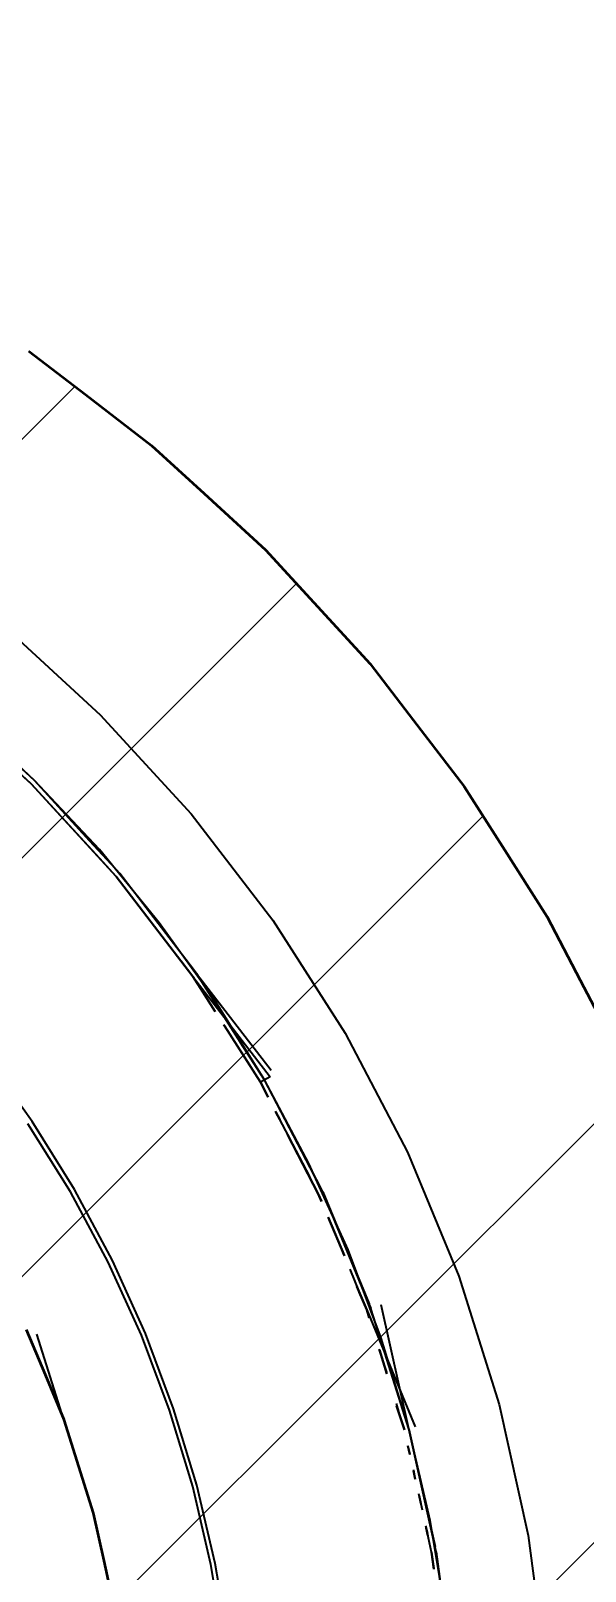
# Model space of a CAD drawing. Header units: millimetres. Extents: x 0 to 420, y 0 to 297.
# Drawn here: x 376.92 to 382.86, y 229.98 to 246.5 of the extents above; entities that cross this region are included whole.
import ezdxf

# ---------------------------------------------------------------- set-up
doc = ezdxf.new("R2010")
doc.units = ezdxf.units.MM
doc.header["$LTSCALE"] = 6
for name, color, linetype, lineweight in [('CORTE', 7, 'Continuous', 50), ('HACHURA', 8, 'Continuous', 13), ('VISIVEL', 7, 'Continuous', 35)]:
    doc.layers.add(name, color=color, linetype=linetype, lineweight=lineweight)

msp = doc.modelspace()

# ---------------------------------------------------------------- hatches: boundary and pattern name
at = {"layer": 'HACHURA'}
h = msp.add_hatch(dxfattribs=at)
h.set_pattern_fill('ANSI31')
h.paths.add_polyline_path([(366.7755, 160), (390.75, 160), (390.871, 160.015), (390.9925, 160.03), (391.095, 160.0675), (391.197, 160.1055), (391.2735, 160.153), (391.35, 160.2), (391.4035, 160.2465), (391.457, 160.293), (391.5035, 160.3465), (391.55, 160.4), (391.597, 160.4765), (391.6445, 160.553), (391.6825, 160.655), (391.72, 160.7575), (391.735, 160.8785), (391.75, 161), (391.75, 162.4995), (391.75, 164), (391.735, 164.121), (391.72, 164.2425), (391.6825, 164.345), (391.6445, 164.447), (391.597, 164.5235), (391.55, 164.6), (391.5035, 164.6535), (391.457, 164.707), (391.4035, 164.7535), (391.35, 164.8), (391.2735, 164.847), (391.197, 164.8945), (391.095, 164.9325), (390.9925, 164.97), (390.8715, 164.985), (390.75, 165), (390.7395, 165), (390.7265, 165), (390.7605, 165.0395), (390.9, 165.2), (391.0415, 165.429), (391.1835, 165.6585), (391.297, 165.9655), (391.4105, 166.2725), (391.455, 166.636), (391.5, 167), (391.5, 168.891), (391.5, 169.0575), (391.5, 169.3405), (391.5, 169.421), (391.5, 175.0465), (391.5, 175.081), (391.5, 175.1945), (391.5, 175.49), (391.5, 175.532), (391.5, 175.8455), (391.5, 175.9325), (391.5, 175.9685), (391.5, 175.9995), (393.9855, 176.0005), (394, 176.0005), (394, 176.053), (394, 183.0005), (391.572, 183.0005), (391.1, 183.0005), (391.1, 179.0305), (391.1, 179.0005), (391.039, 179.0005), (381, 179.0005), (381, 178.8705), (381, 170.052), (381, 170.0005), (380.8875, 170.0005), (352, 170.0005), (352, 168.5005), (351.968, 168.5005), (343.5, 168.5005), (343.5, 168.3015), (343.5, 168.288), (343.5, 167.857), (343.5, 167), (343.545, 166.6365), (343.5895, 166.2725), (343.6795, 166.0285), (343.6905, 166), (343.703, 165.9655), (343.7035, 165.964), (343.7055, 165.959), (343.8165, 165.6585), (343.829, 165.638), (343.9585, 165.429), (344.0875, 165.2205), (344.0975, 165.2035), (344.2335, 165.046), (344.2395, 165.0395), (344.2735, 165), (343.292, 165), (341.25, 165), (341.129, 164.985), (341.0075, 164.97), (340.905, 164.9325), (340.803, 164.8945), (340.7265, 164.847), (340.65, 164.8), (340.5965, 164.7535), (340.543, 164.707), (340.4965, 164.6535), (340.45, 164.6), (340.403, 164.5235), (340.3555, 164.447), (340.3175, 164.345), (340.28, 164.2425), (340.265, 164.1215), (340.25, 164), (340.25, 162.5005), (340.25, 161), (340.265, 160.879), (340.28, 160.7575), (340.3175, 160.655), (340.3555, 160.553), (340.403, 160.4765), (340.45, 160.4), (340.4965, 160.3465), (340.543, 160.293), (340.5965, 160.2465), (340.65, 160.2), (340.7265, 160.153), (340.803, 160.1055), (340.905, 160.0675), (341.0075, 160.03), (341.1285, 160.015), (341.25, 160), (345.3165, 160), (365.994, 160)])
h.paths.add_polyline_path([(346.5, 231), (346.925, 231), (347.333, 231), (347.454, 231.546), (347.6475, 232.4175), (347.8775, 233.147), (348.146, 233.9985), (348.4385, 234.705), (348.78, 235.5295), (349.1335, 236.208), (349.5455, 237), (349.9565, 237.645), (350.436, 238.398), (350.9015, 239.0045), (351.445, 239.713), (351.962, 240.277), (352.565, 240.935), (353.129, 241.4515), (353.787, 242.055), (354.394, 242.5205), (355.102, 243.064), (355.747, 243.475), (356.5, 243.9545), (357.1785, 244.3075), (357.9705, 244.72), (358.677, 245.0125), (359.5015, 245.354), (360.231, 245.584), (361.0825, 245.8525), (361.829, 246.018), (362.7005, 246.2115), (363.459, 246.311), (364.344, 246.4275), (365.108, 246.461), (366, 246.5), (366.764, 246.4665), (367.656, 246.4275), (368.414, 246.328), (369.2995, 246.2115), (370.046, 246.046), (370.9175, 245.8525), (371.647, 245.6225), (372.4985, 245.354), (373.205, 245.0615), (374.0295, 244.72), (374.708, 244.3665), (375.5, 243.9545), (376.145, 243.5435), (376.898, 243.064), (377.5045, 242.5985), (378.213, 242.055), (378.777, 241.538), (379.435, 240.935), (379.9515, 240.371), (380.555, 239.713), (381.0205, 239.106), (381.564, 238.398), (381.975, 237.753), (382.4545, 237), (382.8075, 236.3215), (383.22, 235.5295), (383.5125, 234.823), (383.854, 233.9985), (384.084, 233.269), (384.3525, 232.4175), (384.518, 231.671), (384.667, 231), (386.3905, 231), (388.5, 231), (388.864, 230.955), (389.2275, 230.9105), (389.5345, 230.797), (389.8415, 230.6835), (390.071, 230.5415), (390.3, 230.4), (390.4605, 230.2605), (390.6215, 230.1215), (390.7605, 229.9605), (390.9, 229.8), (391.0415, 229.571), (391.1835, 229.3415), (391.297, 229.0345), (391.4105, 228.7275), (391.455, 228.3635), (391.5, 228), (391.5, 221.192), (391.5, 219.6965), (391.5, 219.612), (391.5, 219.5875), (391.5, 218.5305), (391.5, 218.2435), (391.5, 216.9535), (391.5, 216.597), (391.5, 216.0005), (393.927, 215.9995), (394, 215.9995), (394, 215.9485), (394, 209.0005), (393.6085, 208.9995), (391.1, 208.9995), (391.1, 212.9705), (391.1, 212.9995), (389.8715, 212.9995), (381, 212.9995), (381, 221.949), (381, 221.9995), (380.9805, 221.9995), (377.7365, 221.9995), (376.6525, 221.9995), (376.8755, 222.4285), (377.076, 222.9125), (377.2765, 223.396), (377.434, 223.895), (377.591, 224.394), (377.7045, 224.9055), (377.8175, 225.416), (377.886, 225.9355), (377.9545, 226.454), (377.977, 226.9775), (378, 227.5), (377.977, 228.023), (377.9545, 228.546), (377.886, 229.065), (377.8175, 229.584), (377.7045, 230.095), (377.591, 230.606), (377.4335, 231.105), (377.2765, 231.604), (377.076, 232.088), (376.8755, 232.5715), (376.634, 233.036), (376.3925, 233.5), (376.111, 233.9415), (375.83, 234.383), (375.511, 234.7985), (375.1925, 235.2135), (374.839, 235.5995), (374.4855, 235.9855), (374.099, 236.339), (373.7135, 236.6925), (373.298, 237.0115), (372.883, 237.33), (372.4415, 237.611), (372, 237.8925), (371.5355, 238.134), (371.0715, 238.3755), (370.5875, 238.576), (370.104, 238.7765), (369.605, 238.934), (369.106, 239.091), (368.5945, 239.2045), (368.084, 239.3175), (367.5645, 239.386), (367.046, 239.4545), (366.5225, 239.477), (366, 239.5), (365.477, 239.477), (364.954, 239.4545), (364.435, 239.386), (363.916, 239.3175), (363.405, 239.2045), (362.894, 239.091), (362.395, 238.9335), (361.896, 238.7765), (361.412, 238.576), (360.9285, 238.3755), (360.464, 238.134), (360, 237.8925), (359.5585, 237.611), (359.117, 237.33), (358.7015, 237.011), (358.2865, 236.6925), (357.9005, 236.339), (357.5145, 235.9855), (357.161, 235.599), (356.8075, 235.2135), (356.4885, 234.798), (356.17, 234.383), (355.889, 233.9415), (355.6075, 233.5), (355.366, 233.0355), (355.1245, 232.5715), (354.924, 232.0875), (354.7235, 231.604), (354.566, 231.105), (354.409, 230.606), (354.2955, 230.0945), (354.1825, 229.584), (354.114, 229.0645), (354.0455, 228.546), (354.023, 228.0225), (354, 227.5), (354.023, 226.977), (354.0455, 226.454), (354.114, 225.935), (354.1825, 225.416), (354.2955, 224.905), (354.409, 224.394), (354.5665, 223.895), (354.7235, 223.396), (354.924, 222.912), (355.1245, 222.4285), (355.347, 222.0005), (355.0325, 221.9995), (352, 221.9995), (352, 223.495), (351.4575, 223.4995), (343.5, 223.4995), (343.5, 223.6505), (343.5, 223.712), (343.5, 223.767), (343.5, 224.143), (343.5, 225.596), (343.5, 225.741), (343.5, 226.9585), (343.5, 226.978), (343.5, 228), (343.545, 228.364), (343.5895, 228.7275), (343.703, 229.0345), (343.8165, 229.3415), (343.9585, 229.571), (344.1, 229.8), (344.2395, 229.9605), (344.3785, 230.1215), (344.5395, 230.2605), (344.7, 230.4), (344.929, 230.5415), (345.1585, 230.6835), (345.4655, 230.797), (345.7725, 230.9105), (346.1365, 230.955)])

# ---------------------------------------------------------------- linework, layer by layer
at = {"layer": 'CORTE'}
for points in [[(376.898, 243.064), (377.5045, 242.5985), (378.213, 242.055), (378.777, 241.538), (379.435, 240.935), (379.9515, 240.371), (380.555, 239.713), (381.0205, 239.106), (381.564, 238.398), (381.975, 237.753), (382.4545, 237), (382.8075, 236.3215), (383.22, 235.5295)], [(377.8175, 229.584), (377.7045, 230.095), (377.591, 230.606), (377.4335, 231.105), (377.2765, 231.604), (377.076, 232.088), (376.8755, 232.5715)]]:
    msp.add_lwpolyline(points, dxfattribs=at)
at = {"layer": 'VISIVEL'}
for p, q in [((378.215, 242.055), (376.9, 243.065)), ((379.435, 240.935), (378.215, 242.055)), ((380.555, 239.715), (379.435, 240.935)), ((376.605, 240.14), (377.665, 239.165)), ((381.565, 238.4), (380.555, 239.715)), ((375.965, 239.375), (376.96, 238.46)), ((376.925, 238.425), (375.93, 239.335)), ((375.93, 239.335), (376.925, 238.425)), ((376.96, 238.46), (376.22, 239.155)), ((376.96, 238.46), (376.22, 239.155)), ((377.665, 239.165), (378.64, 238.105)), ((376.96, 238.46), (376.605, 238.785)), ((376.925, 238.425), (376.77, 238.565)), ((377.835, 237.43), (376.925, 238.425)), ((376.925, 238.425), (377.835, 237.43)), ((376.925, 238.425), (377.695, 237.585)), ((377.655, 237.72), (376.96, 238.46)), ((377.655, 237.72), (376.96, 238.46)), ((377.55, 237.815), (376.96, 238.46)), ((376.96, 238.46), (377.835, 237.505)), ((376.96, 238.46), (377.875, 237.465)), ((382.455, 237), (381.565, 238.4)), ((378.64, 238.105), (379.515, 236.965)), ((377.875, 237.465), (377.55, 237.815)), ((378.295, 236.935), (377.655, 237.72)), ((378.295, 236.935), (377.655, 237.72)), ((377.835, 237.43), (377.695, 237.585)), ((378.655, 236.36), (377.835, 237.43)), ((377.835, 237.43), (378.655, 236.36)), ((377.835, 237.43), (378.265, 236.875)), ((378.695, 236.39), (377.875, 237.465)), ((378.665, 236.435), (377.875, 237.465)), ((378.695, 236.39), (377.875, 237.465)), ((378.89, 236.11), (378.295, 236.935)), ((378.89, 236.11), (378.295, 236.935)), ((379.515, 236.965), (380.29, 235.75)), ((383.22, 235.53), (382.455, 237)), ((378.37, 236.735), (378.53, 236.525)), ((378.655, 236.36), (378.53, 236.525)), ((379.395, 235.295), (378.695, 236.39)), ((378.695, 236.39), (379.165, 235.655)), ((378.695, 236.39), (379.495, 235.355)), ((379.425, 235.25), (378.695, 236.39)), ((378.895, 235.985), (378.655, 236.36)), ((378.655, 236.36), (379.485, 235.285)), ((378.655, 236.36), (378.895, 235.985)), ((378.655, 236.36), (378.89, 235.99)), ((379.425, 235.25), (378.89, 236.11)), ((379.425, 235.25), (378.89, 236.11)), ((378.985, 235.845), (379.08, 235.695)), ((379.38, 235.225), (378.995, 235.83)), ((378.995, 235.83), (379.38, 235.225)), ((380.29, 235.75), (380.955, 234.475)), ((379.425, 235.25), (379.165, 235.655)), ((379.175, 235.55), (379.27, 235.4)), ((376.935, 234.805), (376.435, 235.505)), ((379.38, 235.225), (379.27, 235.4)), ((379.485, 235.285), (379.38, 235.225)), ((379.465, 235.065), (379.38, 235.225)), ((379.38, 235.225), (379.465, 235.065)), ((379.38, 235.225), (379.46, 235.07)), ((379.9, 234.355), (379.425, 235.25)), ((379.9, 234.355), (379.425, 235.25)), ((380.05, 234.05), (379.425, 235.25)), ((380.025, 234.1), (379.425, 235.25)), ((380.05, 234.05), (379.425, 235.25)), ((379.54, 234.915), (379.905, 234.215)), ((379.59, 234.825), (379.545, 234.905)), ((379.545, 234.905), (379.59, 234.825)), ((377.345, 234.05), (376.89, 234.78)), ((377.39, 234.075), (376.935, 234.805)), ((380, 234.03), (379.67, 234.665)), ((379.67, 234.665), (380, 234.03)), ((380.955, 234.475), (381.505, 233.145)), ((380.32, 233.43), (379.9, 234.355)), ((380.32, 233.43), (379.9, 234.355)), ((377.795, 233.315), (377.39, 234.075)), ((380, 234.03), (379.905, 234.215)), ((377.75, 233.295), (377.345, 234.05)), ((380.035, 233.945), (380, 234.03)), ((380, 234.03), (380.035, 233.945)), ((380, 234.03), (380.035, 233.95)), ((380.38, 233.245), (380.05, 234.05)), ((380.05, 234.05), (380.545, 232.85)), ((380.565, 232.8), (380.05, 234.05)), ((380.05, 234.05), (380.565, 232.8)), ((380.28, 233.365), (380.105, 233.78)), ((380.105, 233.78), (380.28, 233.365)), ((380.17, 233.625), (380.27, 233.38)), ((380.675, 232.48), (380.32, 233.43)), ((380.675, 232.48), (380.32, 233.43)), ((378.105, 232.515), (377.75, 233.295)), ((378.15, 232.53), (377.795, 233.315)), ((380.565, 232.8), (380.38, 233.245)), ((380.34, 233.22), (380.44, 232.975)), ((381.505, 233.145), (381.94, 231.77)), ((380.52, 232.785), (380.415, 233.035)), ((380.415, 233.035), (380.52, 232.785)), ((380.52, 232.785), (380.44, 232.975)), ((380.545, 232.7), (380.52, 232.785)), ((380.52, 232.785), (381.04, 231.53)), ((380.52, 232.785), (380.545, 232.7)), ((380.52, 232.785), (380.545, 232.7)), ((380.97, 231.51), (380.565, 232.8)), ((380.955, 231.565), (380.565, 232.8)), ((380.97, 231.51), (380.565, 232.8)), ((380.97, 231.51), (380.675, 232.84)), ((376.875, 232.57), (377.275, 231.605)), ((377.275, 231.605), (376.985, 232.525)), ((378.405, 231.71), (378.105, 232.515)), ((378.45, 231.725), (378.15, 232.53)), ((380.97, 231.51), (380.675, 232.48)), ((380.97, 231.51), (380.675, 232.48)), ((380.65, 232.365), (380.73, 232.115)), ((380.735, 232.1), (380.655, 232.355)), ((380.655, 232.355), (380.735, 232.1)), ((380.835, 231.78), (380.86, 231.695)), ((380.925, 231.5), (380.84, 231.755)), ((380.84, 231.755), (380.925, 231.5)), ((381.94, 231.77), (382.25, 230.365)), ((377.275, 231.605), (377.59, 230.605)), ((378.655, 230.89), (378.405, 231.71)), ((378.7, 230.905), (378.45, 231.725)), ((380.925, 231.5), (380.86, 231.695)), ((381.2, 230.525), (380.97, 231.51)), ((381.2, 230.525), (380.97, 231.51)), ((381.265, 230.19), (380.97, 231.51)), ((381.255, 230.245), (380.97, 231.51)), ((380.97, 231.51), (381.16, 230.66)), ((381.265, 230.19), (380.97, 231.51)), ((380.98, 231.235), (380.96, 231.325)), ((380.96, 231.325), (380.98, 231.235)), ((380.96, 231.325), (380.98, 231.24)), ((381.02, 231.07), (381.035, 230.985)), ((381.04, 230.97), (381.02, 231.06)), ((381.02, 231.06), (381.04, 230.97)), ((378.85, 230.055), (378.655, 230.89)), ((378.895, 230.065), (378.7, 230.905)), ((381.075, 230.815), (381.115, 230.64)), ((381.1, 230.71), (381.08, 230.795)), ((381.08, 230.795), (381.1, 230.71)), ((377.59, 230.605), (377.82, 229.585)), ((381.265, 230.19), (381.16, 230.66)), ((381.15, 230.47), (381.17, 230.385)), ((381.175, 230.36), (381.155, 230.445)), ((381.155, 230.445), (381.175, 230.36)), ((381.365, 229.525), (381.2, 230.525)), ((381.365, 229.525), (381.2, 230.525)), ((381.215, 230.185), (381.17, 230.385)), ((382.25, 230.365), (382.435, 228.94)), ((381.24, 230.005), (381.215, 230.185)), ((381.215, 230.185), (381.24, 230.005)), ((381.215, 230.185), (381.24, 230.01)), ((381.265, 230.19), (381.38, 229.325)), ((381.265, 230.19), (381.44, 228.85)), ((381.435, 228.905), (381.265, 230.19)), ((381.44, 228.85), (381.265, 230.19)), ((378.99, 229.21), (378.85, 230.055)), ((379.04, 229.215), (378.895, 230.065))]:
    msp.add_line(p, q, dxfattribs=at)

doc.saveas('drawing.dxf')
